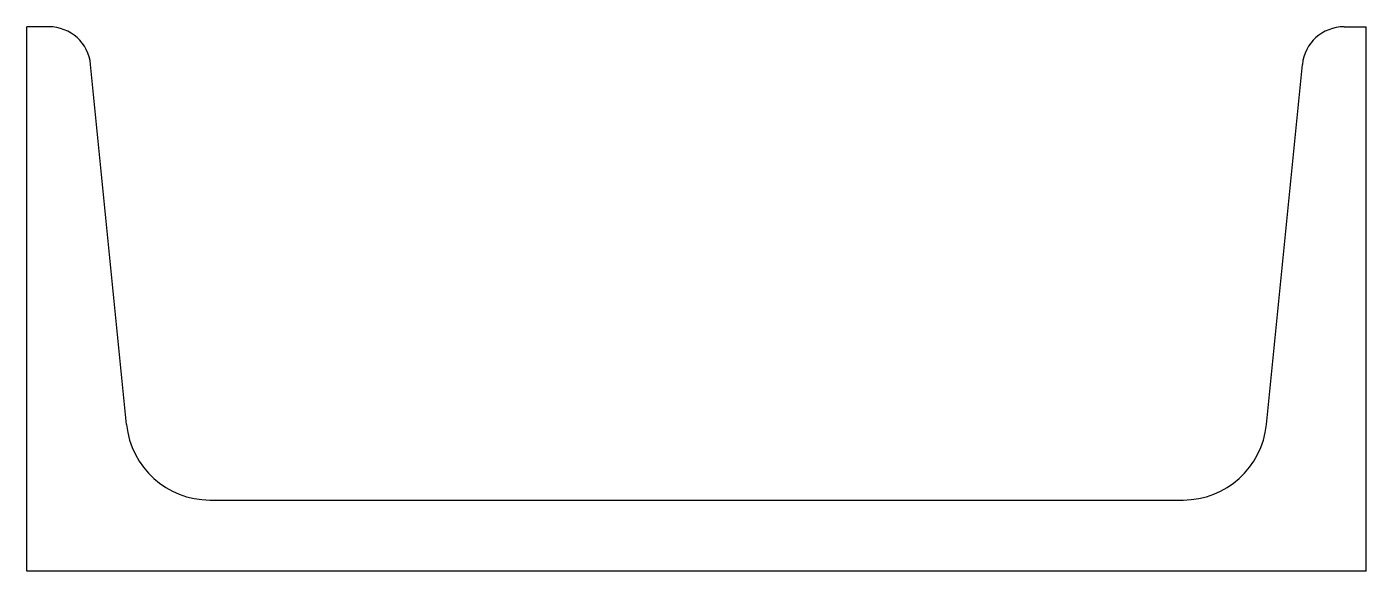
# Model space of a CAD drawing. Header units: metres. Extents: x 0 to 160, y 0 to 65.
import ezdxf

# ---------------------------------------------------------------- set-up
doc = ezdxf.new("R2010")
doc.units = ezdxf.units.M

msp = doc.modelspace()

# ---------------------------------------------------------------- linework, layer by layer
for p, q in [((2.65, 65), (0, 65)), ((0, 0), (0, 65)), ((157.35, 65), (160, 65)), ((160, 0), (160, 65)), ((11.92, 17.5), (7.63, 60.5)), ((148.08, 17.5), (152.37, 60.5)), ((21.87, 8.5), (138.13, 8.5)), ((160, 0), (0, 0))]:
    msp.add_line(p, q)
for centre, radius, start, end in [((2.65, 60), 5, 5.71, 90), ((157.35, 60), 5, 90, 174.29), ((21.87, 18.5), 10, 185.71, 270), ((138.13, 18.5), 10, 270, 354.29)]:
    msp.add_arc(centre, radius, start, end)

doc.saveas('drawing.dxf')
